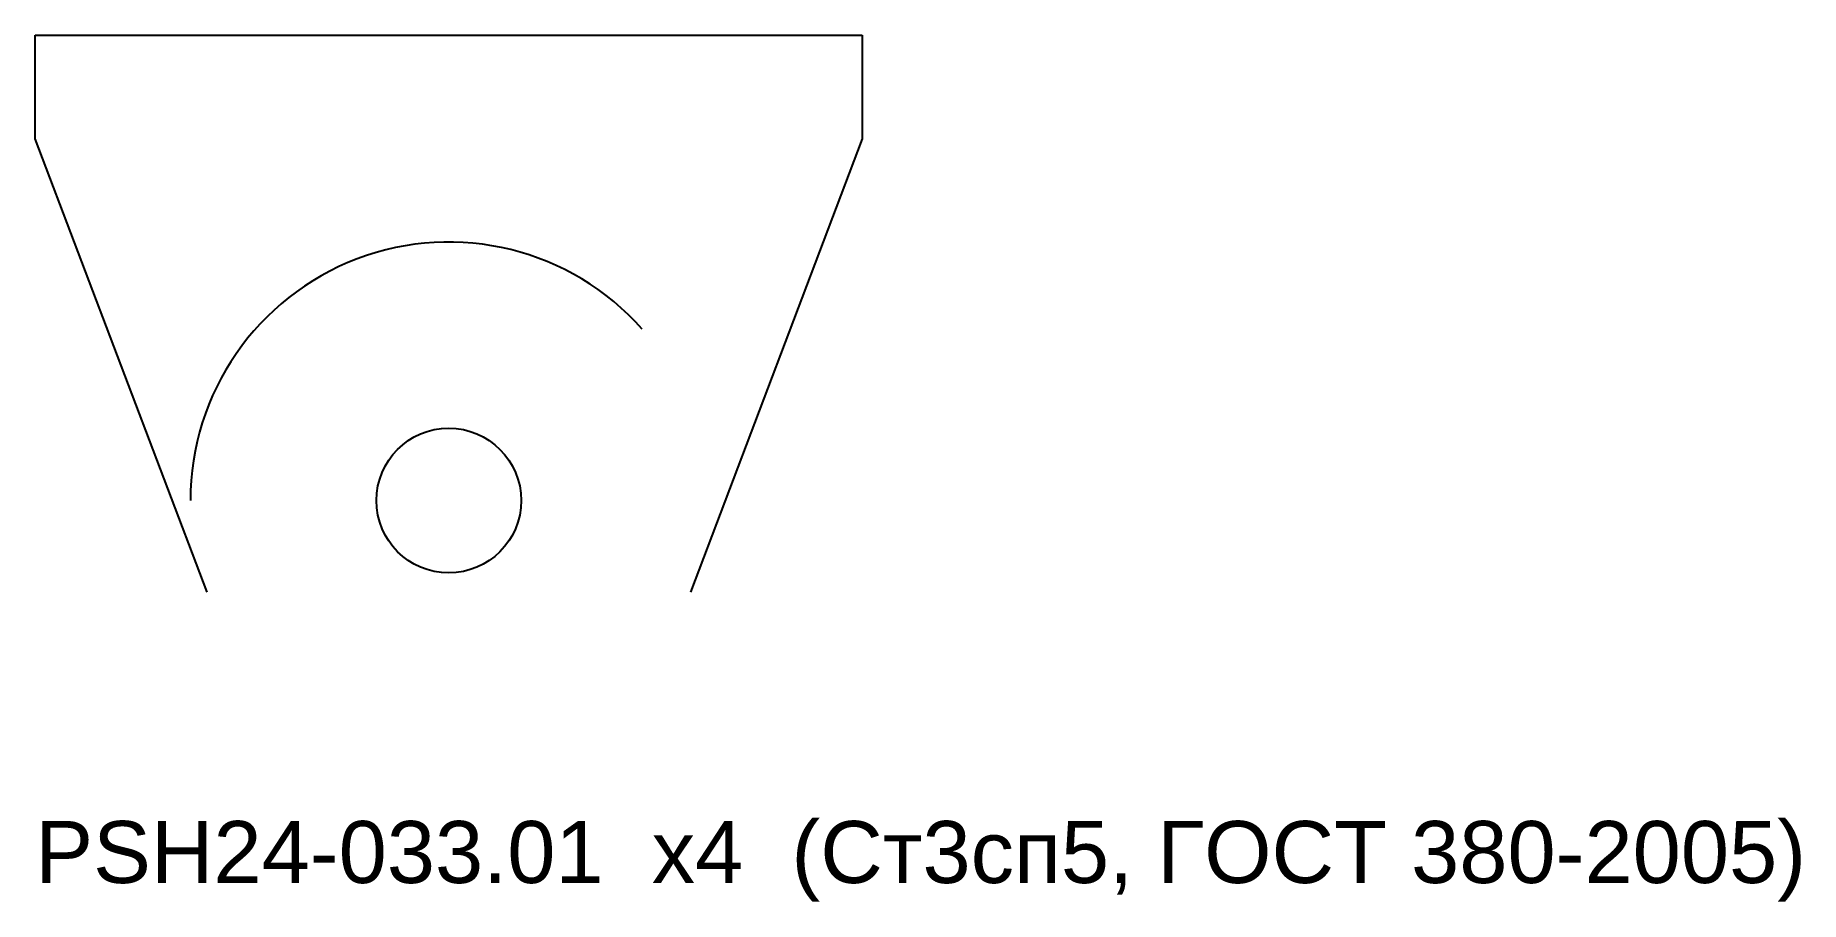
# Model space of a CAD drawing. Header units: millimetres. Extents: x -40 to 131, y -57 to 27.
import ezdxf

# ---------------------------------------------------------------- set-up
doc = ezdxf.new("R2010")
doc.units = ezdxf.units.MM
for name, color, linetype in [('CUT', 1, 'Continuous'), ('CUT_INNER', 3, 'Continuous'), ('MARK', 5, 'Continuous')]:
    doc.layers.add(name, color=color, linetype=linetype)
doc.styles.add('GOST', font='Arial')

msp = doc.modelspace()

# ---------------------------------------------------------------- linework, layer by layer
at = {"layer": 'CUT'}
for p, q in [((-40, 27.22), (40, 27.22)), ((-40, 17.22), (-40, 27.22)), ((40, 27.22), (40, 17.22)), ((-23.38, -26.64), (-40, 17.22)), ((40, 17.22), (23.38, -26.64))]:
    msp.add_line(p, q, dxfattribs=at)
msp.add_arc((0, -17.78), 25, 41.5128, 180, dxfattribs=at)
at = {"layer": 'CUT_INNER'}
msp.add_circle((0, -17.78), 7, dxfattribs=at)

# ---------------------------------------------------------------- texts
at = {"layer": 'MARK', "style": 'GOST'}
msp.add_text('PSH24-033.01  x4  (Ст3сп5, ГОСТ 380-2005)', height=6, dxfattribs=at).set_placement((-40, -54.78))

doc.saveas('drawing.dxf')
